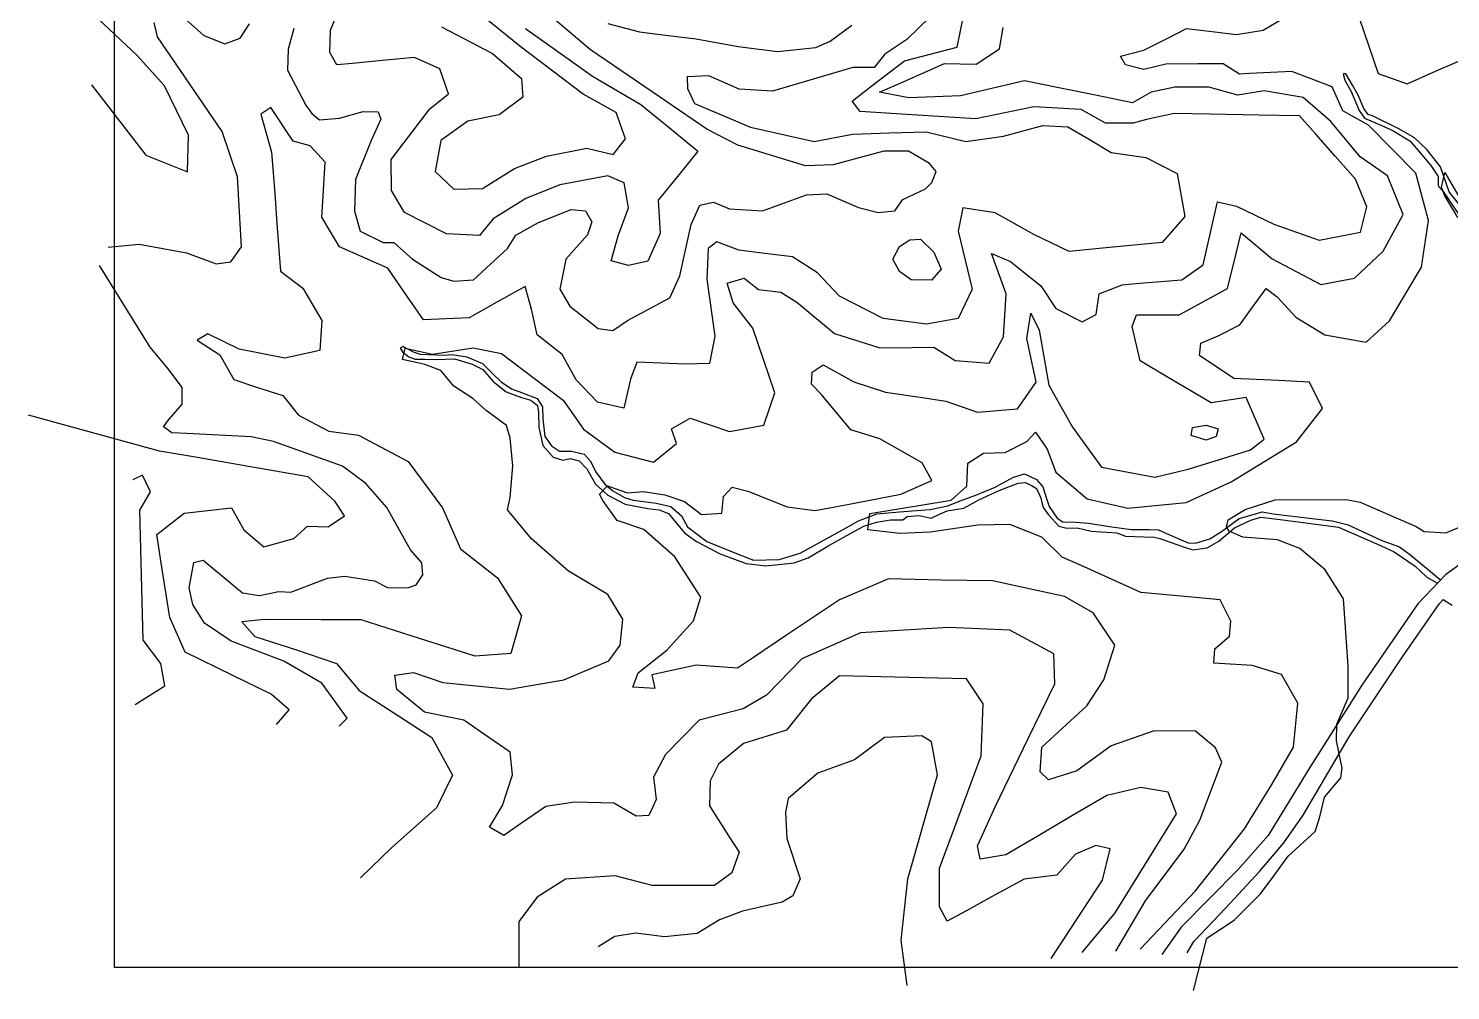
# Model space of a CAD drawing. Header units: inches. Extents: x -0.4 to 16.9, y -0.4 to 9.4.
# Drawn here: x -0.42 to 6.6, y -0.11 to 4.64 of the extents above; entities that cross this region are included whole.
import ezdxf

# ---------------------------------------------------------------- set-up
doc = ezdxf.new("R2010")
doc.units = ezdxf.units.IN
doc.header["$MEASUREMENT"] = 0
for name, color, linetype in [('road', 2, 'Continuous'), ('topo_major', 1, 'Continuous'), ('topo_minor', 250, 'Continuous'), ('water', 5, 'Continuous')]:
    doc.layers.add(name, color=color, linetype=linetype)
picture_1 = doc.add_image_def('image1.jpg', size_in_pixel=(1600, 900))
picture_2 = doc.add_image_def('image2.jpg', size_in_pixel=(1600, 900))

msp = doc.modelspace()

# ---------------------------------------------------------------- linework, layer by layer
at = {"layer": 'road'}
for p, q in [((6.7582, 2.0735), (6.5739, 1.9411)), ((6.5739, 1.9411), (6.4355, 1.7954)), ((6.4355, 1.7954), (6.1596, 1.3937)), ((6.3597, 1.5348), (6.5437, 1.7972)), ((6.5437, 1.7972), (6.5616, 1.8178)), ((6.5616, 1.8178), (6.6053, 1.7891)), ((6.0968, 1.1394), (6.3597, 1.5348)), ((6.1596, 1.3937), (5.8993, 0.9834)), ((5.8703, 0.7525), (6.0968, 1.1394)), ((5.8993, 0.9834), (5.6963, 0.6515)), ((5.7741, 0.615), (5.8703, 0.7525)), ((5.6963, 0.6515), (5.5474, 0.4819)), ((5.6545, 0.4748), (5.7741, 0.615)), ((5.5474, 0.4819), (5.2679, 0.1995)), ((5.488, 0.294), (5.6545, 0.4748)), ((5.3301, 0.1278), (5.488, 0.294)), ((5.2679, 0.1995), (5.1721, 0.0648)), ((5.2963, 0.0715), (5.3301, 0.1278))]:
    msp.add_line(p, q, dxfattribs=at)
at = {"layer": 'topo_major'}
for points in [[(0.886, 4.6388), (0.8581, 4.5358), (0.855, 4.4325), (0.9443, 4.2598), (0.9738, 4.2189), (1.0119, 4.1877), (1.1111, 4.1946), (1.2288, 4.2281), (1.3015, 4.2269), (1.3146, 4.1897), (1.267, 4.0842), (1.1896, 3.8918), (1.1849, 3.7351), (1.2139, 3.6376), (1.3266, 3.5811), (1.3798, 3.5803), (1.4274, 3.5385), (1.472, 3.4984), (1.614, 3.4078), (1.6754, 3.3903), (1.7735, 3.3961), (1.9402, 3.5511), (1.9819, 3.6176), (2.0932, 3.6793), (2.2554, 3.7446), (2.3259, 3.738), (2.3575, 3.6823), (2.3355, 3.6192), (2.2289, 3.4985), (2.1995, 3.3504), (2.2489, 3.2658), (2.3888, 3.1564), (2.4606, 3.1459), (2.5335, 3.1964), (2.7417, 3.3069), (2.7923, 3.4162), (2.8471, 3.6703), (2.8907, 3.7657), (2.9579, 3.7798), (3.0369, 3.748), (3.1996, 3.7374), (3.4176, 3.8163), (3.5175, 3.8207), (3.6733, 3.7535), (3.7705, 3.7298), (3.8535, 3.7372), (3.8928, 3.7928), (4.005, 3.8463), (4.0369, 3.8767), (4.057, 3.9324), (4.0246, 3.9706), (3.9203, 4.0324), (3.7995, 4.0325), (3.5487, 3.9653), (3.4128, 3.9601), (3.0786, 4.0623), (2.9252, 4.1408), (2.655, 4.3251), (2.351, 4.5324), (2.0191, 4.814)], [(0.3067, 4.7241), (0.4406, 4.6031), (0.5452, 4.5619), (0.6207, 4.5903), (0.667, 4.6608)], [(-0.0313, 3.5584), (0.1219, 3.573), (0.3552, 3.5302), (0.5016, 3.4762), (0.5749, 3.4863), (0.6267, 3.5595), (0.608, 3.9051), (0.5322, 4.1287), (0.2126, 4.5975), (0.1963, 4.6681)], [(2.4369, 4.6626), (2.5925, 4.6211), (2.7337, 4.6043), (2.8721, 4.5877), (3.0792, 4.5494), (3.2738, 4.5237), (3.4635, 4.544), (3.5348, 4.5758), (3.6417, 4.6542)], [(6.6337, 3.7037), (6.5699, 3.8119), (6.5523, 3.8549), (6.569, 3.9273), (6.6497, 3.7882)], [(1.1094, 1.1921), (1.1492, 1.2318), (1.0236, 1.4046), (0.8371, 1.5129), (0.5766, 1.6119), (0.4451, 1.6999), (0.3864, 1.7932), (0.3697, 1.8751), (0.3926, 2.0003), (0.4373, 2.0112), (0.5844, 1.8903), (0.6328, 1.8506), (0.7164, 1.838), (0.8112, 1.8565), (0.8705, 1.8543), (1.0527, 1.9225), (1.137, 1.9321), (1.2842, 1.9095), (1.3479, 1.8766), (1.4479, 1.8746), (1.4904, 1.8903), (1.5233, 1.9396), (1.5171, 1.9991), (1.4623, 2.0628), (1.3447, 2.2722), (1.242, 2.3909), (1.1264, 2.4768), (0.7846, 2.5986), (0.6749, 2.6218), (0.3567, 2.6377), (0.2826, 2.6414), (0.2417, 2.6697), (0.2613, 2.6981), (0.3351, 2.7832), (0.3342, 2.865), (0.2664, 2.9548), (0.1767, 3.0637), (-0.0735, 3.4676)], [(5.3281, -0.1141), (5.3944, 0.1448), (5.5284, 0.234), (5.6595, 0.3637), (5.7209, 0.4473), (5.7959, 0.5495), (5.9284, 0.6711), (5.9505, 0.7367), (5.9752, 0.8417), (6.0554, 0.9369), (6.0616, 0.9844), (6.0349, 1.1197), (6.036, 1.2014), (6.0913, 1.3321), (6.0913, 1.4893), (6.0692, 1.8212), (5.9789, 1.9643), (5.8541, 2.0691), (5.7426, 2.1122), (5.572, 2.1248), (5.5047, 2.1547), (5.4906, 2.1751), (5.5002, 2.2118), (5.5826, 2.262), (5.731, 2.3096), (6.082, 2.3109), (6.151, 2.2982), (6.4271, 2.1784), (6.467, 2.1531), (6.5741, 2.1463), (6.6699, 2.1862)], [(3.9137, -0.0898), (3.8841, 0.1351), (3.9177, 0.4378), (4.0648, 0.9523), (4.0342, 1.115), (3.9867, 1.1439), (3.802, 1.1366), (3.6543, 1.0263), (3.4726, 0.9592), (3.3267, 0.8346), (3.3135, 0.7652), (3.3201, 0.6364), (3.3862, 0.4383), (3.3499, 0.3541), (3.297, 0.3227), (3.1009, 0.2787), (2.9878, 0.2352), (2.8779, 0.1677), (2.7156, 0.1521), (2.5753, 0.1689), (2.4701, 0.1522), (2.3878, 0.1023)]]:
    msp.add_lwpolyline(points, dxfattribs=at)
at = {"layer": 'topo_minor'}
for p, q in [((0.1128, 4.505), (-0.2567, 4.8528)), ((1.067, 4.6292), (1.1225, 4.7666)), ((2.0014, 4.5515), (1.734, 4.7688)), ((5.6718, 4.6299), (5.8089, 4.711)), ((1.6144, 4.647), (1.8665, 4.5141)), ((2.03, 4.6386), (2.3607, 4.4023)), ((4.0298, 4.698), (3.9132, 4.5834)), ((4.1609, 4.5466), (4.1929, 4.6986)), ((4.3695, 4.5381), (4.389, 4.6426)), ((5.1983, 4.5892), (5.294, 4.6382)), ((5.294, 4.6382), (5.433, 4.6215)), ((6.147, 4.691), (6.24, 4.4152)), ((1.0629, 4.5188), (1.067, 4.6292)), ((3.9132, 4.5834), (3.8043, 4.5108)), ((5.0831, 4.5303), (5.1983, 4.5892)), ((5.433, 4.6215), (5.5406, 4.6086)), ((5.5406, 4.6086), (5.6718, 4.6299)), ((0.2472, 4.3543), (0.1128, 4.505)), ((1.0985, 4.4586), (1.0629, 4.5188)), ((1.481, 4.4945), (1.3394, 4.4812)), ((1.6071, 4.4392), (1.481, 4.4945)), ((1.8665, 4.5141), (2.0102, 4.3907)), ((2.314, 4.313), (2.0014, 4.5515)), ((3.8043, 4.5108), (3.7508, 4.4459)), ((3.9012, 4.4779), (4.1609, 4.5466)), ((4.2552, 4.4627), (4.3695, 4.5381)), ((4.9679, 4.5022), (5.0831, 4.5303)), ((4.9918, 4.4587), (4.9679, 4.5022)), ((1.1751, 4.4658), (1.0985, 4.4586)), ((1.3394, 4.4812), (1.1751, 4.4658)), ((1.6492, 4.3154), (1.6071, 4.4392)), ((3.6457, 4.4459), (3.2498, 4.3292)), ((3.7508, 4.4459), (3.6457, 4.4459)), ((3.7423, 4.356), (3.9012, 4.4779)), ((3.8952, 4.3753), (4.0991, 4.4644)), ((4.0991, 4.4644), (4.2552, 4.4627)), ((5.0831, 4.4362), (4.9918, 4.4587)), ((5.1913, 4.4615), (5.0831, 4.4362)), ((5.3496, 4.4643), (5.1913, 4.4615)), ((5.4742, 4.4629), (5.3496, 4.4643)), ((5.5547, 4.4126), (5.4742, 4.4629)), ((5.8131, 4.4265), (5.6044, 4.4153)), ((6.0133, 4.3495), (5.8131, 4.4265)), ((6.3826, 4.3651), (6.5239, 4.4266)), ((6.5239, 4.4266), (6.6501, 4.4815)), ((-0.1135, 4.359), (0.1552, 4.0127)), ((0.3651, 4.1116), (0.2472, 4.3543)), ((2.0102, 4.3907), (2.0169, 4.2988)), ((2.3607, 4.4023), (2.5994, 4.2623)), ((2.9353, 4.4039), (2.8279, 4.4001)), ((2.8279, 4.4001), (2.83, 4.3413)), ((3.0849, 4.3387), (2.9353, 4.4039)), ((3.643, 4.2798), (3.7423, 4.356)), ((3.7785, 4.3242), (3.8952, 4.3753)), ((4.4943, 4.3797), (4.1774, 4.306)), ((4.6633, 4.3452), (4.4943, 4.3797)), ((5.6044, 4.4153), (5.5547, 4.4126)), ((6.24, 4.4152), (6.3826, 4.3651)), ((1.558, 4.2413), (1.6492, 4.3154)), ((2.0169, 4.2988), (1.9001, 4.2113)), ((2.4766, 4.2225), (2.314, 4.313)), ((2.83, 4.3413), (2.8643, 4.2679)), ((3.2498, 4.3292), (3.0849, 4.3387)), ((3.9226, 4.2963), (3.7785, 4.3242)), ((4.1774, 4.306), (3.9226, 4.2963)), ((4.8277, 4.3116), (4.6633, 4.3452)), ((5.0276, 4.2707), (4.8277, 4.3116)), ((5.1185, 4.3237), (5.0276, 4.2707)), ((5.2366, 4.3479), (5.1185, 4.3237)), ((5.4032, 4.3479), (5.2366, 4.3479)), ((5.547, 4.3086), (5.4032, 4.3479)), ((5.677, 4.331), (5.547, 4.3086)), ((5.8704, 4.2978), (5.677, 4.331)), ((6.0064, 4.1785), (5.8704, 4.2978)), ((6.066, 4.2312), (6.0133, 4.3495)), ((0.7723, 4.2477), (0.7221, 4.2145)), ((0.7221, 4.2145), (0.7754, 4.0279)), ((0.8823, 4.0813), (0.7723, 4.2477)), ((1.4523, 4.1032), (1.558, 4.2413)), ((2.5232, 4.0926), (2.4766, 4.2225)), ((2.5994, 4.2623), (2.7752, 4.1187)), ((2.8643, 4.2679), (3.1405, 4.151)), ((3.683, 4.2277), (3.643, 4.2798)), ((3.9127, 4.2134), (3.683, 4.2277)), ((4.5393, 4.2507), (4.254, 4.1921)), ((4.774, 4.2374), (4.5393, 4.2507)), ((4.8939, 4.1708), (4.774, 4.2374)), ((5.232, 4.2178), (5.0961, 4.189)), ((5.4113, 4.2147), (5.232, 4.2178)), ((5.6522, 4.2106), (5.4113, 4.2147)), ((6.1922, 4.1607), (6.066, 4.2312)), ((1.7452, 4.1799), (1.6121, 4.0853)), ((1.9001, 4.2113), (1.7452, 4.1799)), ((3.1405, 4.151), (3.4549, 4.0801)), ((4.254, 4.1921), (3.9127, 4.2134)), ((4.3907, 4.1069), (4.5844, 4.1586)), ((4.5844, 4.1586), (4.7083, 4.1527)), ((4.7083, 4.1527), (4.8179, 4.0874)), ((5.0297, 4.1705), (4.8939, 4.1708)), ((5.0961, 4.189), (5.0297, 4.1705)), ((5.8512, 4.2072), (5.6522, 4.2106)), ((5.9324, 4.1155), (5.8512, 4.2072)), ((6.1515, 4.0049), (6.0064, 4.1785)), ((6.3072, 4.0437), (6.1922, 4.1607)), ((0.3604, 3.9303), (0.3651, 4.1116)), ((0.9672, 4.0593), (0.8823, 4.0813)), ((1.366, 3.9904), (1.4523, 4.1032)), ((1.6121, 4.0853), (1.5839, 3.9316)), ((2.4624, 4.0163), (2.5232, 4.0926)), ((2.7752, 4.1187), (2.8813, 4.0321)), ((3.4549, 4.0801), (3.6448, 4.1165)), ((3.6448, 4.1165), (3.8269, 4.1222)), ((3.8269, 4.1222), (4.0089, 4.128)), ((4.0089, 4.128), (4.2047, 4.0801)), ((4.2047, 4.0801), (4.3907, 4.1069)), ((4.8179, 4.0874), (4.9212, 4.0258)), ((6.0274, 4.0082), (5.9324, 4.1155)), ((0.1552, 4.0127), (0.3604, 3.9303)), ((0.7754, 4.0279), (0.7911, 3.8237)), ((1.0398, 3.9786), (0.9672, 4.0593)), ((1.9747, 3.9471), (2.1327, 4.0078)), ((2.1327, 4.0078), (2.3324, 4.0474)), ((2.3324, 4.0474), (2.4624, 4.0163)), ((2.8813, 4.0321), (2.795, 3.9257)), ((4.9212, 4.0258), (5.0927, 4.001)), ((6.1286, 3.8939), (6.0274, 4.0082)), ((6.2859, 3.9098), (6.1515, 4.0049)), ((6.4256, 3.9232), (6.3072, 4.0437)), ((1.0305, 3.8119), (1.0398, 3.9786)), ((1.3672, 3.8374), (1.366, 3.9904)), ((1.8181, 3.8471), (1.9747, 3.9471)), ((5.0927, 4.001), (5.2484, 3.9222)), ((1.5839, 3.9316), (1.6756, 3.8443)), ((2.1997, 3.8664), (2.0312, 3.7988)), ((2.4355, 3.9108), (2.1997, 3.8664)), ((2.5168, 3.8764), (2.4355, 3.9108)), ((2.5388, 3.7525), (2.5168, 3.8764)), ((2.795, 3.9257), (2.6848, 3.79)), ((5.2484, 3.9222), (5.2849, 3.7096)), ((6.1841, 3.7566), (6.1286, 3.8939)), ((6.3636, 3.7191), (6.2859, 3.9098)), ((6.4883, 3.6901), (6.4256, 3.9232)), ((0.7911, 3.8237), (0.8026, 3.6753)), ((1.0246, 3.7065), (1.0305, 3.8119)), ((1.432, 3.7285), (1.3672, 3.8374)), ((1.6756, 3.8443), (1.8181, 3.8471)), ((2.0312, 3.7988), (1.8697, 3.6981)), ((1.6391, 3.6236), (1.432, 3.7285)), ((2.4874, 3.6147), (2.5388, 3.7525)), ((2.6848, 3.79), (2.6945, 3.6259)), ((4.1885, 3.7527), (4.1668, 3.6373)), ((4.3486, 3.7281), (4.1885, 3.7527)), ((4.5396, 3.6204), (4.3486, 3.7281)), ((5.4284, 3.7026), (5.4464, 3.782)), ((5.4464, 3.782), (5.5412, 3.7605)), ((5.5412, 3.7605), (5.7252, 3.6713)), ((6.1524, 3.6326), (6.1841, 3.7566)), ((0.8026, 3.6753), (0.8207, 3.4394)), ((1.1106, 3.56), (1.0246, 3.7065)), ((1.8697, 3.6981), (1.8021, 3.6153)), ((5.2849, 3.7096), (5.174, 3.5804)), ((5.3756, 3.4703), (5.4284, 3.7026)), ((5.7252, 3.6713), (5.949, 3.593)), ((6.265, 3.5389), (6.3636, 3.7191)), ((6.4535, 3.4589), (6.4883, 3.6901)), ((1.8021, 3.6153), (1.6391, 3.6236)), ((2.4534, 3.491), (2.4874, 3.6147)), ((2.6945, 3.6259), (2.6339, 3.4896)), ((2.9738, 3.5836), (2.9311, 3.5506)), ((3.083, 3.5427), (2.9738, 3.5836)), ((3.8772, 3.5605), (3.9268, 3.5944)), ((3.9268, 3.5944), (3.9803, 3.5983)), ((3.9803, 3.5983), (4.0455, 3.5331)), ((4.1668, 3.6373), (4.2348, 3.3501)), ((4.7138, 3.5372), (4.5396, 3.6204)), ((5.5387, 3.5268), (5.5643, 3.6292)), ((5.5643, 3.6292), (5.7167, 3.5004)), ((5.949, 3.593), (6.1524, 3.6326)), ((1.3498, 3.454), (1.1106, 3.56)), ((2.9311, 3.5506), (2.9252, 3.3993)), ((3.1982, 3.5288), (3.083, 3.5427)), ((3.3479, 3.5107), (3.1982, 3.5288)), ((3.8433, 3.4993), (3.8772, 3.5605)), ((4.0455, 3.5331), (4.082, 3.4497)), ((4.3643, 3.4354), (4.3311, 3.5261)), ((4.3311, 3.5261), (4.4247, 3.4878)), ((4.8784, 3.5527), (4.7138, 3.5372)), ((5.174, 3.5804), (4.8784, 3.5527)), ((5.4955, 3.3539), (5.5387, 3.5268)), ((6.1231, 3.4043), (6.265, 3.5389)), ((1.4473, 3.3128), (1.3498, 3.454)), ((2.5388, 3.4676), (2.4534, 3.491)), ((2.6339, 3.4896), (2.5388, 3.4676)), ((3.4715, 3.4304), (3.3479, 3.5107)), ((3.8759, 3.438), (3.8433, 3.4993)), ((4.082, 3.4497), (4.0351, 3.395)), ((4.4247, 3.4878), (4.5743, 3.3672)), ((5.2713, 3.3972), (5.3756, 3.4703)), ((5.7167, 3.5004), (5.9572, 3.3731)), ((6.2962, 3.1939), (6.4535, 3.4589)), ((0.8207, 3.4394), (0.9294, 3.3557)), ((2.9252, 3.3993), (2.9641, 3.118)), ((3.0259, 3.3803), (3.11, 3.4053)), ((3.0548, 3.2833), (3.0259, 3.3803)), ((3.11, 3.4053), (3.1807, 3.3489)), ((3.5796, 3.3162), (3.4715, 3.4304)), ((3.9346, 3.3963), (3.8759, 3.438)), ((4.0351, 3.395), (3.9346, 3.3963)), ((4.4037, 3.3279), (4.3643, 3.4354)), ((4.8629, 3.3279), (4.9758, 3.3725)), ((4.9758, 3.3725), (5.0624, 3.3797)), ((5.0624, 3.3797), (5.2713, 3.3972)), ((5.9572, 3.3731), (6.1231, 3.4043)), ((0.9294, 3.3557), (1.0237, 3.1956)), ((1.5253, 3.1997), (1.4473, 3.3128)), ((2.0286, 3.3634), (1.8881, 3.2855)), ((2.0601, 3.2519), (2.0286, 3.3634)), ((3.1807, 3.3489), (3.291, 3.3358)), ((3.291, 3.3358), (3.3697, 3.2859)), ((3.796, 3.205), (3.5796, 3.3162)), ((4.2348, 3.3501), (4.1668, 3.205)), ((4.3906, 3.1155), (4.4037, 3.3279)), ((4.5743, 3.3672), (4.6477, 3.2545)), ((4.8472, 3.2256), (4.8629, 3.3279)), ((5.2578, 3.2231), (5.4955, 3.3539)), ((5.6119, 3.2508), (5.6864, 3.3532)), ((5.6864, 3.3532), (5.741, 3.3134)), ((5.741, 3.3134), (5.833, 3.2119)), ((1.8881, 3.2855), (1.7515, 3.2096)), ((2.0874, 3.1255), (2.0601, 3.2519)), ((3.1519, 3.1574), (3.0548, 3.2833)), ((3.3697, 3.2859), (3.556, 3.1312)), ((4.5059, 3.1076), (4.525, 3.2315)), ((4.525, 3.2315), (4.5655, 3.1481)), ((4.6477, 3.2545), (4.779, 3.1889)), ((5.5563, 3.1744), (5.6119, 3.2508)), ((1.0237, 3.1956), (1.0143, 3.0479)), ((1.7515, 3.2096), (1.5253, 3.1997)), ((4.0092, 3.1772), (3.796, 3.205)), ((4.1668, 3.205), (4.0092, 3.1772)), ((4.779, 3.1889), (4.8472, 3.2256)), ((5.0251, 3.1656), (5.0467, 3.2231)), ((5.0652, 2.9957), (5.0251, 3.1656)), ((5.0467, 3.2231), (5.2578, 3.2231)), ((5.4506, 3.1202), (5.5563, 3.1744)), ((5.833, 3.2119), (5.9763, 3.1244)), ((6.1807, 3.0883), (6.2962, 3.1939)), ((0.4611, 3.1296), (0.4076, 3.0982)), ((0.4076, 3.0982), (0.5208, 3.0259)), ((0.6151, 3.0542), (0.4611, 3.1296)), ((2.21, 3.0283), (2.0874, 3.1255)), ((2.9641, 3.118), (2.9388, 2.9841)), ((3.2617, 2.8388), (3.1519, 3.1574)), ((3.556, 3.1312), (3.7791, 3.0604)), ((4.3197, 2.9844), (4.3906, 3.1155)), ((4.5514, 2.8913), (4.5059, 3.1076)), ((4.5655, 3.1481), (4.6132, 2.8763)), ((5.3644, 3.0841), (5.4506, 3.1202)), ((5.9763, 3.1244), (6.1807, 3.0883)), ((0.5208, 3.0259), (0.5899, 2.9035)), ((0.8414, 3.0102), (0.6151, 3.0542)), ((1.0143, 3.0479), (0.8414, 3.0102)), ((1.4229, 3.0023), (1.4348, 3.0586)), ((1.4348, 3.0586), (1.5706, 3.0299)), ((1.5706, 3.0299), (1.7719, 3.0612)), ((1.7719, 3.0612), (1.9107, 3.0324)), ((1.9107, 3.0324), (2.0809, 2.9042)), ((2.28, 2.9019), (2.21, 3.0283)), ((3.7791, 3.0604), (3.9392, 3.0631)), ((3.9392, 3.0631), (4.0466, 3.0648)), ((4.0466, 3.0648), (4.1517, 2.9975)), ((5.3585, 3.0227), (5.3644, 3.0841)), ((5.5273, 2.909), (5.3585, 3.0227)), ((1.5331, 2.979), (1.4229, 3.0023)), ((1.6111, 2.9484), (1.5331, 2.979)), ((2.5797, 2.9894), (2.5486, 2.9058)), ((2.8204, 2.9803), (2.5797, 2.9894)), ((2.9388, 2.9841), (2.8204, 2.9803)), ((3.4449, 2.9411), (3.4999, 2.9765)), ((3.4999, 2.9765), (3.6509, 2.8936)), ((4.1517, 2.9975), (4.3197, 2.9844)), ((5.2002, 2.9162), (5.0652, 2.9957)), ((0.5899, 2.9035), (0.6968, 2.8689)), ((1.6763, 2.8721), (1.6111, 2.9484)), ((2.0809, 2.9042), (2.2159, 2.8024)), ((2.385, 2.7919), (2.28, 2.9019)), ((2.5486, 2.9058), (2.5155, 2.7619)), ((3.4421, 2.8806), (3.4449, 2.9411)), ((3.4901, 2.8326), (3.4421, 2.8806)), ((3.6509, 2.8936), (3.8075, 2.8415)), ((4.4589, 2.7586), (4.5514, 2.8913)), ((5.4162, 2.7892), (5.2002, 2.9162)), ((5.7487, 2.8987), (5.5273, 2.909)), ((5.9012, 2.8916), (5.7487, 2.8987)), ((5.9651, 2.7605), (5.9012, 2.8916)), ((0.6968, 2.8689), (0.8315, 2.8254)), ((0.8315, 2.8254), (0.908, 2.7281)), ((1.7704, 2.811), (1.6763, 2.8721)), ((1.8354, 2.7516), (1.7704, 2.811)), ((3.2068, 2.6792), (3.2617, 2.8388)), ((3.6354, 2.6564), (3.4901, 2.8326)), ((3.8075, 2.8415), (3.9781, 2.8163)), ((3.9781, 2.8163), (4.1055, 2.7976)), ((4.6132, 2.8763), (4.7301, 2.669)), ((5.5889, 2.8156), (5.4162, 2.7892)), ((5.6777, 2.6094), (5.5889, 2.8156)), ((1.9356, 2.6772), (1.8354, 2.7516)), ((2.2159, 2.8024), (2.3165, 2.6583)), ((2.5155, 2.7619), (2.385, 2.7919)), ((4.1055, 2.7976), (4.2619, 2.7422)), ((4.2619, 2.7422), (4.4589, 2.7586)), ((5.8362, 2.5956), (5.9651, 2.7605)), ((0.2224, 2.5511), (-0.4248, 2.7282)), ((0.908, 2.7281), (1.0583, 2.6497)), ((1.9548, 2.6147), (1.9356, 2.6772)), ((2.7512, 2.6609), (2.8428, 2.7132)), ((2.8428, 2.7132), (3.0366, 2.6478)), ((3.0366, 2.6478), (3.2068, 2.6792)), ((4.7301, 2.669), (4.8733, 2.4711)), ((5.3236, 2.6676), (5.3907, 2.6782)), ((5.3907, 2.6782), (5.4508, 2.6606)), ((1.0583, 2.6497), (1.2053, 2.6301)), ((1.2053, 2.6301), (1.4504, 2.4996)), ((1.9669, 2.478), (1.9548, 2.6147)), ((2.3165, 2.6583), (2.471, 2.5458)), ((2.7747, 2.5876), (2.7512, 2.6609)), ((3.7791, 2.612), (3.6354, 2.6564)), ((3.9881, 2.4935), (3.7791, 2.612)), ((4.5054, 2.598), (4.5483, 2.6449)), ((4.5483, 2.6449), (4.6063, 2.5607)), ((5.3166, 2.627), (5.3236, 2.6676)), ((5.3907, 2.6041), (5.3166, 2.627)), ((5.4395, 2.6221), (5.3907, 2.6041)), ((5.4508, 2.6606), (5.4395, 2.6221)), ((5.6095, 2.5563), (5.6777, 2.6094)), ((0.4102, 2.5186), (0.2224, 2.5511)), ((2.471, 2.5458), (2.6621, 2.4961)), ((2.6621, 2.4961), (2.7747, 2.5876)), ((4.2134, 2.4916), (4.2905, 2.5398)), ((4.2905, 2.5398), (4.3977, 2.5441)), ((4.3977, 2.5441), (4.5054, 2.598)), ((4.6063, 2.5607), (4.6491, 2.4462)), ((5.4786, 2.5159), (5.6095, 2.5563)), ((5.5136, 2.3991), (5.8362, 2.5956)), ((0.6621, 2.4749), (0.4102, 2.5186)), ((0.9566, 2.4239), (0.6621, 2.4749)), ((1.4504, 2.4996), (1.6203, 2.271)), ((1.9546, 2.3213), (1.9669, 2.478)), ((4.0355, 2.4062), (3.9881, 2.4935)), ((4.2092, 2.3774), (4.2134, 2.4916)), ((4.8733, 2.4711), (5.1381, 2.4211)), ((5.1381, 2.4211), (5.3027, 2.4616)), ((5.3027, 2.4616), (5.4786, 2.5159)), ((0.1385, 2.4312), (0.0912, 2.4085)), ((0.1775, 2.3502), (0.1385, 2.4312)), ((1.0874, 2.3034), (0.9566, 2.4239)), ((3.8837, 2.3373), (4.0355, 2.4062)), ((4.6491, 2.4462), (4.8024, 2.315)), ((5.2921, 2.2968), (5.5136, 2.3991)), ((0.1255, 2.2594), (0.1775, 2.3502)), ((1.9404, 2.2602), (1.9546, 2.3213)), ((2.3956, 2.3383), (2.4339, 2.379)), ((2.4112, 2.306), (2.3956, 2.3383)), ((2.4339, 2.379), (2.5336, 2.3449)), ((2.5336, 2.3449), (2.6118, 2.3507)), ((2.6118, 2.3507), (2.7173, 2.3349)), ((2.7173, 2.3349), (2.8154, 2.3009)), ((2.9991, 2.2436), (3.0074, 2.3266)), ((3.0074, 2.3266), (3.0508, 2.3725)), ((3.0508, 2.3725), (3.1268, 2.3525)), ((3.1268, 2.3525), (3.3222, 2.2757)), ((3.6195, 2.2874), (3.8837, 2.3373)), ((4.1308, 2.3081), (4.2092, 2.3774)), ((0.1418, 1.6175), (0.1255, 2.2594)), ((0.3438, 2.2444), (0.578, 2.27)), ((0.578, 2.27), (0.639, 2.161)), ((1.1362, 2.2316), (1.0874, 2.3034)), ((1.6203, 2.271), (1.7085, 2.0687)), ((2.0585, 2.1177), (1.9404, 2.2602)), ((2.4823, 2.2079), (2.4112, 2.306)), ((2.8154, 2.3009), (2.8994, 2.2378)), ((3.3222, 2.2757), (3.46, 2.2574)), ((3.46, 2.2574), (3.6195, 2.2874)), ((3.7299, 2.2425), (3.9818, 2.2837)), ((3.9818, 2.2837), (4.1308, 2.3081)), ((4.8024, 2.315), (5.0041, 2.2681)), ((5.0041, 2.2681), (5.2921, 2.2968)), ((0.2096, 2.1389), (0.3438, 2.2444)), ((0.886, 2.1194), (0.9534, 2.1803)), ((0.9534, 2.1803), (1.056, 2.1771)), ((1.056, 2.1771), (1.1362, 2.2316)), ((2.6144, 2.1639), (2.4823, 2.2079)), ((2.8994, 2.2378), (2.9991, 2.2436)), ((3.7208, 2.1623), (3.7299, 2.2425)), ((4.2629, 2.1852), (4.0278, 2.1509)), ((4.4216, 2.1878), (4.2629, 2.1852)), ((4.5793, 2.1256), (4.4216, 2.1878)), ((0.2379, 1.9559), (0.2096, 2.1389)), ((0.639, 2.161), (0.7384, 2.0777)), ((0.7384, 2.0777), (0.886, 2.1194)), ((2.2419, 1.9569), (2.0585, 2.1177)), ((2.7667, 2.0286), (2.6144, 2.1639)), ((3.8776, 2.1444), (3.7208, 2.1623)), ((4.0278, 2.1509), (3.8776, 2.1444)), ((4.6801, 2.027), (4.5793, 2.1256)), ((1.7085, 2.0687), (1.8914, 1.925)), ((2.8953, 1.8284), (2.7667, 2.0286)), ((4.8027, 1.9716), (4.6801, 2.027)), ((5.0683, 1.8516), (4.8027, 1.9716)), ((0.2732, 1.7283), (0.2379, 1.9559)), ((1.8914, 1.925), (2.0099, 1.7365)), ((2.4355, 1.8429), (2.2419, 1.9569)), ((3.8218, 1.9203), (3.5794, 1.8161)), ((4.0833, 1.9135), (3.8218, 1.9203)), ((4.3352, 1.9101), (4.0833, 1.9135)), ((4.6913, 1.8329), (4.3352, 1.9101)), ((2.5101, 1.7206), (2.4355, 1.8429)), ((2.8594, 1.7123), (2.8953, 1.8284)), ((4.8323, 1.7524), (4.6913, 1.8329)), ((5.3376, 1.8275), (5.0683, 1.8516)), ((5.4596, 1.8166), (5.3376, 1.8275)), ((3.5794, 1.8161), (3.3135, 1.6378)), ((5.5119, 1.71), (5.4596, 1.8166)), ((0.3497, 1.557), (0.2732, 1.7283)), ((0.7412, 1.7196), (0.6295, 1.7067)), ((0.6295, 1.7067), (0.6937, 1.6349)), ((1.021, 1.7169), (0.7412, 1.7196)), ((1.2179, 1.7177), (1.021, 1.7169)), ((1.5056, 1.6253), (1.2179, 1.7177)), ((2.0099, 1.7365), (1.9575, 1.5501)), ((2.4979, 1.5926), (2.5101, 1.7206)), ((2.7284, 1.5666), (2.8594, 1.7123)), ((4.9398, 1.5913), (4.8323, 1.7524)), ((5.5054, 1.636), (5.5119, 1.71)), ((0.2294, 1.5007), (0.1418, 1.6175)), ((0.6937, 1.6349), (0.9043, 1.5669)), ((1.7807, 1.537), (1.5056, 1.6253)), ((3.3135, 1.6378), (3.1553, 1.5317)), ((3.6834, 1.6537), (3.3936, 1.5249)), ((4.1182, 1.6794), (3.6834, 1.6537)), ((4.421, 1.6665), (4.1182, 1.6794)), ((4.6385, 1.5491), (4.421, 1.6665)), ((5.4332, 1.5741), (5.5054, 1.636)), ((0.5844, 1.443), (0.3497, 1.557)), ((0.9043, 1.5669), (1.0962, 1.5023)), ((1.9575, 1.5501), (1.7807, 1.537)), ((2.4409, 1.5154), (2.4979, 1.5926)), ((2.5868, 1.4548), (2.7284, 1.5666)), ((4.6427, 1.4016), (4.6385, 1.5491)), ((4.8861, 1.4201), (4.9398, 1.5913)), ((5.4291, 1.5032), (5.4332, 1.5741)), ((0.2488, 1.3905), (0.2294, 1.5007)), ((1.0962, 1.5023), (1.2081, 1.3675)), ((2.2194, 1.42), (2.4409, 1.5154)), ((2.8725, 1.4931), (2.6536, 1.446)), ((3.0763, 1.4788), (2.8725, 1.4931)), ((3.1553, 1.5317), (3.0763, 1.4788)), ((3.3936, 1.5249), (3.2197, 1.3447)), ((5.6182, 1.4922), (5.4291, 1.5032)), ((5.7636, 1.4466), (5.6182, 1.4922)), ((0.7744, 1.3507), (0.5844, 1.443)), ((1.3839, 1.4444), (1.4764, 1.4576)), ((1.394, 1.3733), (1.3839, 1.4444)), ((1.4764, 1.4576), (1.6217, 1.4078)), ((1.6217, 1.4078), (1.951, 1.3753)), ((1.951, 1.3753), (2.2194, 1.42)), ((2.5593, 1.3851), (2.5868, 1.4548)), ((2.6536, 1.446), (2.6683, 1.3781)), ((3.5795, 1.44), (3.4423, 1.3276)), ((3.9247, 1.4322), (3.5795, 1.44)), ((4.2071, 1.4259), (3.9247, 1.4322)), ((4.2896, 1.3022), (4.2071, 1.4259)), ((4.8021, 1.2926), (4.8861, 1.4201)), ((5.844, 1.3056), (5.7636, 1.4466)), ((0.1028, 1.2997), (0.2488, 1.3905)), ((0.8635, 1.2731), (0.7744, 1.3507)), ((1.2081, 1.3675), (1.4021, 1.2426)), ((1.5302, 1.2616), (1.394, 1.3733)), ((2.6683, 1.3781), (2.5593, 1.3851)), ((3.2197, 1.3447), (3.1037, 1.2772)), ((4.5119, 1.1314), (4.6427, 1.4016)), ((0.7994, 1.1994), (0.8635, 1.2731)), ((3.1037, 1.2772), (2.8879, 1.2224)), ((3.4423, 1.3276), (3.3185, 1.1722)), ((4.2801, 1.0454), (4.2896, 1.3022)), ((4.5801, 1.0877), (4.8021, 1.2926)), ((5.8222, 1.0887), (5.844, 1.3056)), ((1.4021, 1.2426), (1.5671, 1.1364)), ((1.7253, 1.2208), (1.5302, 1.2616)), ((1.8485, 1.1356), (1.7253, 1.2208)), ((2.8879, 1.2224), (2.7204, 1.0519)), ((1.5671, 1.1364), (1.6686, 0.9501)), ((1.9538, 1.0628), (1.8485, 1.1356)), ((3.3185, 1.1722), (3.1059, 1.1056)), ((4.3502, 0.7971), (4.5119, 1.1314)), ((5.1335, 1.1694), (4.9218, 1.094)), ((5.3389, 1.1673), (5.1335, 1.1694)), ((5.4374, 1.0857), (5.3389, 1.1673)), ((1.966, 0.9514), (1.9538, 1.0628)), ((3.1059, 1.1056), (2.9821, 1.0041)), ((4.5718, 0.9663), (4.5801, 1.0877)), ((4.9218, 1.094), (4.752, 0.9705)), ((5.4689, 1.0144), (5.4374, 1.0857)), ((5.7152, 0.9038), (5.8222, 1.0887)), ((2.7204, 1.0519), (2.6625, 0.9393)), ((2.9821, 1.0041), (2.9409, 0.9217)), ((4.1474, 0.69), (4.2801, 1.0454)), ((5.3599, 0.7275), (5.4689, 1.0144)), ((1.6686, 0.9501), (1.5896, 0.789)), ((1.9166, 0.8005), (1.966, 0.9514)), ((2.6625, 0.9393), (2.6753, 0.8298)), ((2.9409, 0.9217), (2.9377, 0.798)), ((4.6116, 0.9265), (4.5718, 0.9663)), ((4.752, 0.9705), (4.6116, 0.9265)), ((4.8996, 0.8492), (4.7392, 0.755)), ((5.0681, 0.8893), (4.8996, 0.8492)), ((5.2024, 0.8652), (5.0681, 0.8893)), ((5.2445, 0.7585), (5.2024, 0.8652)), ((5.5809, 0.6856), (5.7152, 0.9038)), ((1.5896, 0.789), (1.3693, 0.5918)), ((1.8525, 0.6923), (1.9166, 0.8005)), ((2.1301, 0.7956), (2.0105, 0.7126)), ((2.2719, 0.8158), (2.1301, 0.7956)), ((2.4664, 0.8118), (2.2719, 0.8158)), ((2.5758, 0.747), (2.4664, 0.8118)), ((2.6753, 0.8298), (2.6386, 0.751)), ((2.9377, 0.798), (3.0361, 0.6458)), ((4.2624, 0.6003), (4.3502, 0.7971)), ((2.0105, 0.7126), (1.9221, 0.6511)), ((2.6386, 0.751), (2.5758, 0.747)), ((4.7392, 0.755), (4.5756, 0.659)), ((5.1082, 0.5386), (5.2445, 0.7585)), ((5.2823, 0.5851), (5.3599, 0.7275)), ((1.9221, 0.6511), (1.8525, 0.6923)), ((3.0361, 0.6458), (3.0854, 0.5695)), ((4.0746, 0.4907), (4.1474, 0.69)), ((4.5756, 0.659), (4.4021, 0.5571)), ((5.3388, 0.3792), (5.5809, 0.6856)), ((1.3693, 0.5918), (1.2145, 0.4432)), ((3.0854, 0.5695), (3.0488, 0.4682)), ((4.274, 0.5346), (4.2624, 0.6003)), ((4.8461, 0.603), (4.7459, 0.5603)), ((4.9169, 0.5856), (4.8461, 0.603)), ((4.8789, 0.4306), (4.9169, 0.5856)), ((5.0916, 0.3296), (5.2823, 0.5851)), ((4.4021, 0.5571), (4.274, 0.5346)), ((4.7459, 0.5603), (4.6541, 0.4559)), ((4.9418, 0.2701), (5.1082, 0.5386)), ((2.2267, 0.4366), (2.0871, 0.3469)), ((2.4719, 0.4525), (2.2267, 0.4366)), ((2.6554, 0.4047), (2.4719, 0.4525)), ((3.0488, 0.4682), (2.9631, 0.4048)), ((4.0732, 0.299), (4.0746, 0.4907)), ((4.4926, 0.4369), (4.3311, 0.3483)), ((4.6541, 0.4559), (4.4926, 0.4369)), ((4.6256, 0.0446), (4.8789, 0.4306)), ((2.9631, 0.4048), (2.6554, 0.4047)), ((5.0641, 0.0898), (5.3388, 0.3792)), ((2.0871, 0.3469), (1.9974, 0.2274)), ((4.1121, 0.2282), (4.0732, 0.299)), ((4.3311, 0.3483), (4.2037, 0.2785)), ((4.9449, 0.0804), (5.0916, 0.3296)), ((1.9974, 0.2274), (1.9974, 0.1278)), ((4.2037, 0.2785), (4.1121, 0.2282)), ((4.7793, 0.0738), (4.9418, 0.2701)), ((1.9974, 0.1278), (1.9974, 0))]:
    msp.add_line(p, q, dxfattribs=at)
at = {"layer": 'water'}
for p, q in [((6.0695, 4.4156), (6.0682, 4.4082)), ((6.0682, 4.4082), (6.0756, 4.3826)), ((6.0808, 4.4135), (6.0695, 4.4156)), ((6.0756, 4.3826), (6.1071, 4.327)), ((6.1128, 4.3579), (6.0808, 4.4135)), ((6.1411, 4.3085), (6.1128, 4.3579)), ((6.1071, 4.327), (6.1455, 4.2338)), ((6.1691, 4.2436), (6.1411, 4.3085)), ((6.1455, 4.2338), (6.1728, 4.1951)), ((6.1907, 4.2139), (6.1691, 4.2436)), ((6.212, 4.2071), (6.1907, 4.2139)), ((6.1728, 4.1951), (6.2161, 4.1764)), ((6.3423, 4.1433), (6.212, 4.2071)), ((6.2161, 4.1764), (6.3097, 4.1358)), ((6.4195, 4.0983), (6.3423, 4.1433)), ((6.3097, 4.1358), (6.3973, 4.0833)), ((6.3973, 4.0833), (6.439, 4.0342)), ((6.4805, 4.041), (6.4195, 4.0983)), ((6.439, 4.0342), (6.5005, 3.9618)), ((6.5485, 3.9547), (6.4805, 4.041)), ((6.5005, 3.9618), (6.5356, 3.9068)), ((6.5899, 3.8307), (6.5485, 3.9547)), ((6.5356, 3.9068), (6.5367, 3.861)), ((6.5367, 3.861), (6.5611, 3.8334)), ((6.5611, 3.8334), (6.6416, 3.7145)), ((6.643, 3.7648), (6.5899, 3.8307)), ((1.4248, 3.0673), (1.4115, 3.0592)), ((1.4115, 3.0592), (1.4226, 3.041)), ((1.4226, 3.041), (1.4539, 3.0169)), ((1.4248, 3.0673), (1.4757, 3.0413)), ((1.4757, 3.0413), (1.5102, 3.0294)), ((1.5102, 3.0294), (1.5481, 3.028)), ((1.5481, 3.028), (1.6321, 3.0249)), ((1.6321, 3.0249), (1.667, 3.0282)), ((1.667, 3.0282), (1.7396, 3.0161)), ((1.4539, 3.0169), (1.4855, 3.0054)), ((1.4855, 3.0054), (1.5321, 3.0045)), ((1.5321, 3.0045), (1.5923, 3.0034)), ((1.5923, 3.0034), (1.6789, 3.007)), ((1.6789, 3.007), (1.7663, 2.9808)), ((1.7396, 3.0161), (1.8179, 2.9828)), ((1.7663, 2.9808), (1.8195, 2.9543)), ((1.8179, 2.9828), (1.8673, 2.934)), ((1.8195, 2.9543), (1.8704, 2.8952)), ((1.8673, 2.934), (1.9089, 2.8929)), ((1.8704, 2.8952), (1.9335, 2.8438)), ((1.9089, 2.8929), (1.9605, 2.8589)), ((1.9335, 2.8438), (2.0104, 2.815)), ((1.9605, 2.8589), (2.0094, 2.8402)), ((2.0094, 2.8402), (2.0876, 2.8104)), ((2.0104, 2.815), (2.0556, 2.8024)), ((2.0876, 2.8104), (2.1141, 2.7695)), ((2.0556, 2.8024), (2.0888, 2.7763)), ((2.0888, 2.7763), (2.0939, 2.7418)), ((2.0939, 2.7418), (2.0951, 2.6677)), ((2.1141, 2.7695), (2.1151, 2.7097)), ((2.1151, 2.7097), (2.1249, 2.6228)), ((2.0951, 2.6677), (2.1153, 2.5782)), ((2.1249, 2.6228), (2.1582, 2.5767)), ((2.1153, 2.5782), (2.1661, 2.5208)), ((2.1582, 2.5767), (2.1983, 2.5495)), ((2.1983, 2.5495), (2.2565, 2.5503)), ((2.2565, 2.5503), (2.3191, 2.535)), ((2.3191, 2.535), (2.3503, 2.5016)), ((2.1661, 2.5208), (2.2148, 2.5064)), ((2.2148, 2.5064), (2.2498, 2.5144)), ((2.2498, 2.5144), (2.2955, 2.5019)), ((2.2955, 2.5019), (2.3322, 2.4624)), ((2.3322, 2.4624), (2.3757, 2.3866)), ((2.3503, 2.5016), (2.3761, 2.4491)), ((2.3761, 2.4491), (2.4219, 2.3865)), ((4.3496, 2.3721), (4.4401, 2.4222)), ((4.3687, 2.3565), (4.4619, 2.3917)), ((4.4401, 2.4222), (4.493, 2.4377)), ((4.4619, 2.3917), (4.4986, 2.396)), ((4.493, 2.4377), (4.5532, 2.4098)), ((4.4986, 2.396), (4.5275, 2.3804)), ((4.5532, 2.4098), (4.585, 2.3746)), ((2.3757, 2.3866), (2.4369, 2.3331)), ((2.4219, 2.3865), (2.4607, 2.3538)), ((2.4369, 2.3331), (2.5224, 2.2887)), ((2.4607, 2.3538), (2.5178, 2.3217)), ((2.5178, 2.3217), (2.5614, 2.3088)), ((4.176, 2.3054), (4.2533, 2.3336)), ((4.2533, 2.3336), (4.3496, 2.3721)), ((4.2687, 2.3093), (4.3687, 2.3565)), ((4.5275, 2.3804), (4.5537, 2.3664)), ((4.5537, 2.3664), (4.5734, 2.3226)), ((4.5734, 2.3226), (4.5861, 2.2719)), ((4.585, 2.3746), (4.6026, 2.316)), ((2.5224, 2.2887), (2.633, 2.2678)), ((2.5614, 2.3088), (2.6117, 2.3016)), ((2.6117, 2.3016), (2.6743, 2.2927)), ((2.633, 2.2678), (2.6895, 2.2611)), ((2.6743, 2.2927), (2.748, 2.2762)), ((2.6895, 2.2611), (2.7359, 2.2419)), ((2.748, 2.2762), (2.7995, 2.2309)), ((3.764, 2.2403), (3.8773, 2.251)), ((3.8773, 2.251), (3.9602, 2.2568)), ((3.9602, 2.2568), (4.0284, 2.2617)), ((4.0284, 2.2617), (4.1148, 2.2801)), ((4.0709, 2.2368), (4.1114, 2.2552)), ((4.1114, 2.2552), (4.1948, 2.2692)), ((4.1148, 2.2801), (4.176, 2.3054)), ((4.1948, 2.2692), (4.2687, 2.3093)), ((4.5861, 2.2719), (4.6129, 2.2352)), ((4.6026, 2.316), (4.6155, 2.2765)), ((4.6155, 2.2765), (4.6547, 2.2201)), ((5.6182, 2.2362), (5.6677, 2.2512)), ((5.6677, 2.2512), (5.7211, 2.2407)), ((2.7359, 2.2419), (2.7728, 2.1972)), ((2.7728, 2.1972), (2.8159, 2.145)), ((2.7995, 2.2309), (2.8302, 2.177)), ((2.8302, 2.177), (2.9244, 2.1038)), ((3.6125, 2.1724), (3.6742, 2.2067)), ((3.6611, 2.1587), (3.6997, 2.18)), ((3.6742, 2.2067), (3.764, 2.2403)), ((3.6997, 2.18), (3.7622, 2.2)), ((3.7622, 2.2), (3.8324, 2.2112)), ((3.8324, 2.2112), (3.8934, 2.2119)), ((3.8934, 2.2119), (3.9139, 2.227)), ((3.9139, 2.227), (3.973, 2.2319)), ((3.973, 2.2319), (4.0336, 2.2199)), ((4.0336, 2.2199), (4.0709, 2.2368)), ((4.6129, 2.2352), (4.6637, 2.1795)), ((4.6547, 2.2201), (4.6837, 2.2005)), ((4.6637, 2.1795), (4.7032, 2.1696)), ((4.6837, 2.2005), (4.7464, 2.1989)), ((4.7464, 2.1989), (4.8101, 2.1946)), ((4.8101, 2.1946), (4.9138, 2.1784)), ((4.9138, 2.1784), (5.0212, 2.1636)), ((5.4672, 2.154), (5.5543, 2.2169)), ((5.5305, 2.1708), (5.611, 2.2092)), ((5.5543, 2.2169), (5.6182, 2.2362)), ((5.611, 2.2092), (5.6607, 2.2243)), ((5.6607, 2.2243), (5.7695, 2.2118)), ((5.7211, 2.2407), (5.8576, 2.2244)), ((5.7695, 2.2118), (5.9319, 2.1901)), ((5.8576, 2.2244), (6.0129, 2.2059)), ((5.9319, 2.1901), (6.045, 2.175)), ((6.0129, 2.2059), (6.0923, 2.1864)), ((6.0923, 2.1864), (6.1621, 2.1539)), ((2.8159, 2.145), (2.8744, 2.1046)), ((3.4846, 2.1013), (3.6125, 2.1724)), ((3.527, 2.0845), (3.6611, 2.1587)), ((4.7032, 2.1696), (4.7533, 2.1724)), ((4.7533, 2.1724), (4.8225, 2.1545)), ((4.8225, 2.1545), (4.9493, 2.1475)), ((4.9493, 2.1475), (4.9932, 2.1305)), ((4.9932, 2.1305), (5.0838, 2.1269)), ((5.0212, 2.1636), (5.1101, 2.1628)), ((5.0838, 2.1269), (5.1341, 2.125)), ((5.1101, 2.1628), (5.155, 2.1624)), ((5.1341, 2.125), (5.1612, 2.1186)), ((5.155, 2.1624), (5.1951, 2.1432)), ((5.1612, 2.1186), (5.2742, 2.0797)), ((5.1951, 2.1432), (5.3024, 2.0972)), ((5.3387, 2.0956), (5.4089, 2.1169)), ((5.4089, 2.1169), (5.4672, 2.154)), ((5.4529, 2.1053), (5.5305, 2.1708)), ((6.045, 2.175), (6.1348, 2.1356)), ((6.1348, 2.1356), (6.2548, 2.0831)), ((6.1621, 2.1539), (6.2575, 2.1095)), ((6.2575, 2.1095), (6.345, 2.0771)), ((2.8744, 2.1046), (2.9909, 2.0431)), ((2.9244, 2.1038), (3.0472, 2.0547)), ((2.9909, 2.0431), (3.1196, 1.995)), ((3.0472, 2.0547), (3.1552, 2.0115)), ((3.2819, 2.0154), (3.3863, 2.0461)), ((3.3863, 2.0461), (3.4846, 2.1013)), ((3.4263, 2.023), (3.527, 2.0845)), ((5.2742, 2.0797), (5.3246, 2.0623)), ((5.3024, 2.0972), (5.3387, 2.0956)), ((5.3246, 2.0623), (5.3952, 2.0726)), ((5.3952, 2.0726), (5.4529, 2.1053)), ((6.2548, 2.0831), (6.3196, 2.0532)), ((6.3196, 2.0532), (6.4223, 1.9829)), ((6.345, 2.0771), (6.3948, 2.0418)), ((6.3948, 2.0418), (6.4693, 1.9802)), ((3.1196, 1.995), (3.217, 1.9838)), ((3.1552, 2.0115), (3.2819, 2.0154)), ((3.217, 1.9838), (3.3558, 1.9995)), ((3.3558, 1.9995), (3.4263, 2.023)), ((6.4223, 1.9829), (6.4811, 1.9284)), ((6.4693, 1.9802), (6.5487, 1.9146)), ((6.4811, 1.9284), (6.5339, 1.899))]:
    msp.add_line(p, q, dxfattribs=at)

# ---------------------------------------------------------------- pictures from other files: only their frames are drawn
image = msp.add_image(picture_1, insert=(0, 0), size_in_units=(16.6667, 9.375))
image.dxf.flags = 7
at = {"layer": 'road'}
image = msp.add_image(picture_2, insert=(0, 0), size_in_units=(16.6667, 9.375), dxfattribs=at)
image.dxf.flags = 7

doc.saveas('drawing.dxf')
